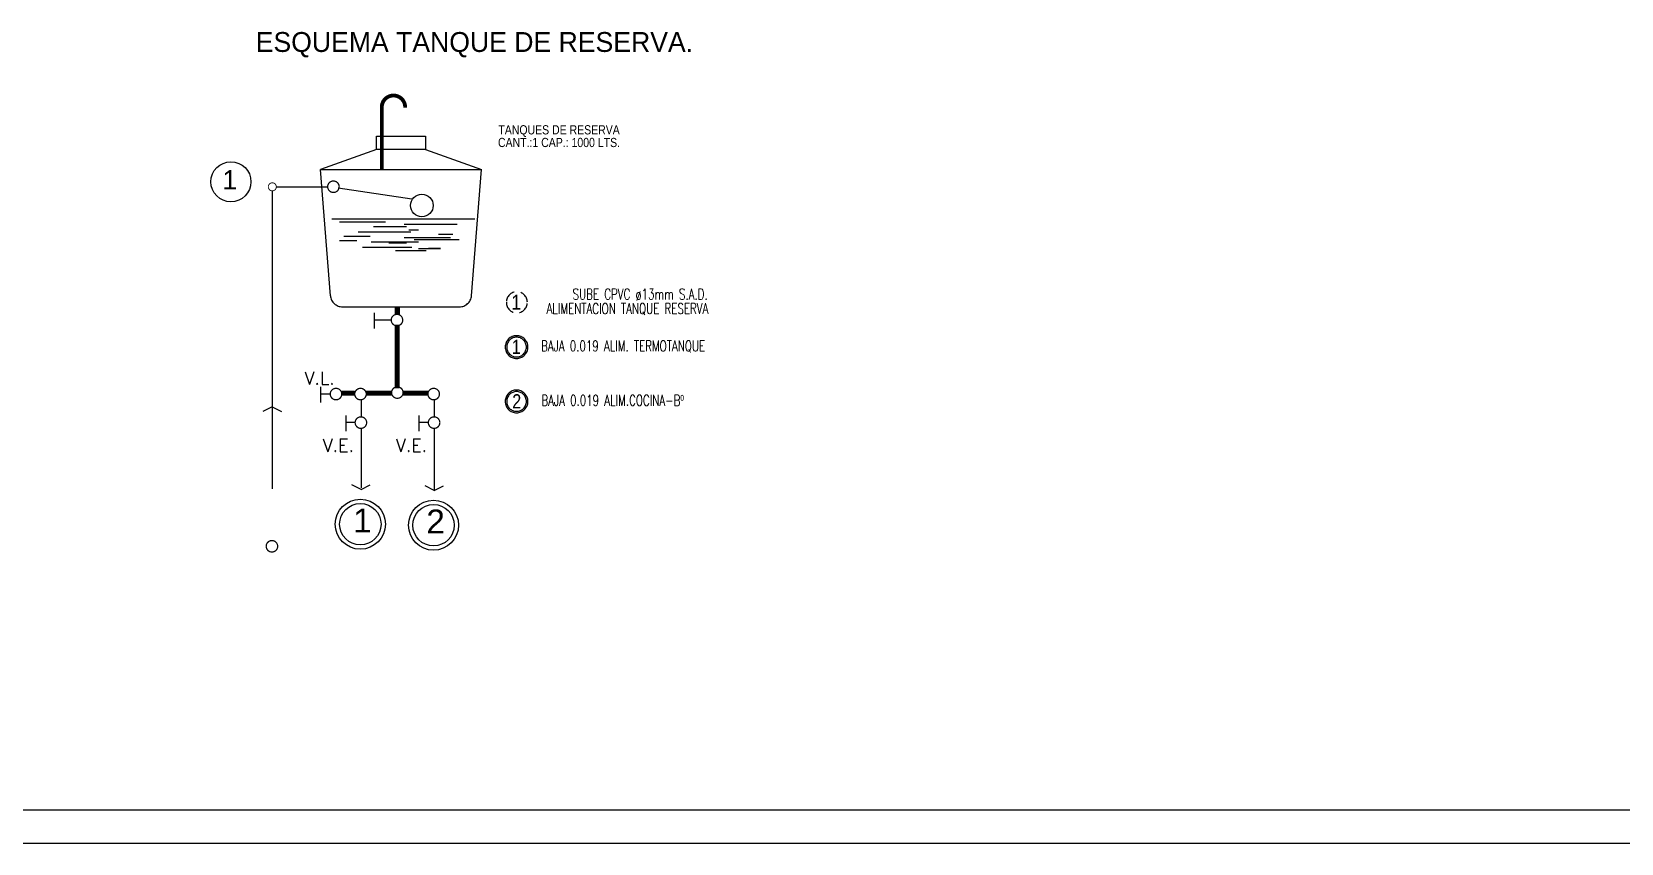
# Model space of a CAD drawing. Header units: millimetres. Extents: x 2439 to 2849, y 1282 to 1398.
# Drawn here: x 2730.49 to 2754.47, y 1326.29 to 1338.54 of the extents above; entities that cross this region are included whole.
import ezdxf

# ---------------------------------------------------------------- set-up
doc = ezdxf.new("R2010")
doc.units = ezdxf.units.MM
doc.linetypes.add('DASHED2', pattern=[0.375, 0.25, -0.125])
doc.linetypes.add('HIDDEN2', pattern=[4.7625, 3.175, -1.5875])
doc.styles.add('Arial', font='arial.ttf', dxfattribs={"height": 0.15})
doc.styles.add('CITYBLUEPRINT', font='romans.shx')
doc.styles.add('NARROW', font='ARIALN.TTF')
doc.styles.add('romanc', font='romanc.shx', dxfattribs={"height": 5})
doc.styles.add('ROMANS', font='romans.shx', dxfattribs={"width": 0.85})

msp = doc.modelspace()

# ---------------------------------------------------------------- linework, layer by layer
at = {"linetype": 'DASHED2', "ltscale": 18}
for p, q in [((2735.68874, 1336.96427), (2736.43111, 1336.96427)), ((2735.68874, 1336.76195), (2735.68874, 1336.96427)), ((2736.43111, 1336.96427), (2736.43111, 1336.76195)), ((2735.68874, 1336.76195), (2734.8466, 1336.45869)), ((2736.43111, 1336.76195), (2735.68874, 1336.76195)), ((2736.43111, 1336.76195), (2737.27325, 1336.45869)), ((2734.99604, 1334.55528), (2734.8466, 1336.45869)), ((2734.8466, 1336.45869), (2737.27325, 1336.45869)), ((2737.12381, 1334.55528), (2737.27325, 1336.45869)), ((2734.11671, 1336.13855), (2734.11671, 1335.99426)), ((2734.11671, 1336.13855), (2734.11671, 1330.87886)), ((2734.17972, 1336.19909), (2734.95425, 1336.19909)), ((2735.17835, 1334.38672), (2736.94149, 1334.38672)), ((2734.11671, 1332.87762), (2733.97819, 1332.8064)), ((2734.11671, 1332.87762), (2734.25524, 1332.8064)), ((2735.45717, 1332.5527), (2735.45717, 1331.6524)), ((2736.56141, 1332.5527), (2736.56141, 1331.61498)), ((2735.45717, 1331.63005), (2735.31864, 1331.70128)), ((2735.45717, 1331.63005), (2735.59569, 1331.70128)), ((2736.56141, 1331.61498), (2736.42288, 1331.6862)), ((2736.56141, 1331.61498), (2736.69994, 1331.6862))]:
    msp.add_line(p, q, dxfattribs=at)
for p, q in [((2735.11417, 1336.1825), (2736.22634, 1336.01662)), ((2735.13077, 1335.66827), (2735.82795, 1335.66827)), ((2736.11015, 1335.6351), (2736.90692, 1335.6351)), ((2735.13077, 1335.38628), (2735.39636, 1335.38628)), ((2735.19717, 1335.45263), (2735.59556, 1335.45263)), ((2735.41296, 1335.51898), (2736.20974, 1335.51898)), ((2735.61216, 1335.36969), (2736.32594, 1335.36969)), ((2735.64536, 1335.60192), (2736.14334, 1335.60192)), ((2736.11015, 1335.43604), (2736.80733, 1335.43604)), ((2736.17654, 1335.55216), (2736.32594, 1335.55216)), ((2736.25954, 1335.40286), (2736.94012, 1335.40286)), ((2736.62473, 1335.4858), (2736.84053, 1335.4858)), ((2735.47936, 1335.28675), (2736.22634, 1335.28675)), ((2735.87775, 1335.3531), (2736.14334, 1335.3531)), ((2735.97735, 1335.23698), (2736.44214, 1335.23698)), ((2736.32594, 1335.27016), (2736.65793, 1335.27016)), ((2736.65793, 1335.27016), (2736.47534, 1335.27016)), ((2773.33514, 1326.7896), (2699.31504, 1326.7896)), ((2698.81504, 1326.2896), (2773.83514, 1326.2896))]:
    msp.add_line(p, q)
at = {"linetype": 'Continuous'}
for p, q in [((2735.01458, 1335.71804), (2737.17252, 1335.71804)), ((2735.65988, 1334.05854), (2735.65988, 1334.29712)), ((2735.91305, 1334.18757), (2735.65988, 1334.18757)), ((2734.84906, 1332.94111), (2734.84906, 1333.17969)), ((2734.98622, 1333.07014), (2734.84906, 1333.07014)), ((2735.23162, 1332.51027), (2735.23162, 1332.74886)), ((2736.33586, 1332.51027), (2736.33586, 1332.74886)), ((2735.36878, 1332.6393), (2735.23162, 1332.6393)), ((2736.47302, 1332.6393), (2736.33586, 1332.6393))]:
    msp.add_line(p, q, dxfattribs=at)
at = {"ltscale": 0.1}
for p, q in [((2735.45717, 1332.98403), (2735.45717, 1332.72591)), ((2736.56141, 1332.98403), (2736.56141, 1332.72591))]:
    msp.add_line(p, q, dxfattribs=at)
at = {"linetype": 'Continuous', "const_width": 0.05775}
msp.add_lwpolyline([(2736.12311, 1337.39502, 1.03656157), (2735.77057, 1337.39421), (2735.77057, 1336.45869)], format="xyb", dxfattribs=at)
at = {"linetype": 'Continuous'}
for points, const_width in [([(2734.05845, 1336.19914, -1), (2734.17972, 1336.19914, -1)], 0.01347), ([(2734.95424, 1336.20028, 1), (2735.12749, 1336.20028, 1)], 0.01925), ([(2735.91305, 1334.18757, 1), (2736.0863, 1334.18757, 1)], 0.01925), ([(2734.99314, 1333.07029, 1), (2735.16639, 1333.07029, 1)], 0.01925), ([(2735.36263, 1333.07029, 1), (2735.53588, 1333.07029, 1)], 0.01925), ([(2735.91854, 1333.09297, 1), (2736.09179, 1333.09297, 1)], 0.01925), ([(2736.46687, 1333.07029, 1), (2736.64012, 1333.07029, 1)], 0.01925), ([(2735.36878, 1332.6393, 1), (2735.54203, 1332.6393, 1)], 0.01925), ([(2736.47302, 1332.6393, 1), (2736.64627, 1332.6393, 1)], 0.01925), ([(2734.02661, 1330.77235, 1), (2734.19986, 1330.77235, 1)], 0.01925)]:
    msp.add_lwpolyline(points, format="xyb", close=True, dxfattribs=dict(at, const_width=const_width))
at = {"linetype": 'Continuous', "const_width": 0.077}
for points in [[(2736.00481, 1334.38672), (2736.00481, 1334.27404)], [(2736.00148, 1333.15681), (2736.00148, 1334.11758)], [(2735.16532, 1333.08388), (2735.3637, 1333.08388)], [(2735.5348, 1333.08388), (2735.92024, 1333.08388)], [(2736.09134, 1333.08388), (2736.46794, 1333.08388)]]:
    msp.add_lwpolyline(points, dxfattribs=at)
at = {"linetype": 'Continuous'}
for centre, radius in [((2733.49408, 1336.27503), 0.30202), ((2735.447, 1331.10595), 0.37753), ((2735.447, 1331.10595), 0.31256), ((2736.55124, 1331.09088), 0.37753), ((2736.55124, 1331.09088), 0.31256)]:
    msp.add_circle(centre, radius, dxfattribs=at)
msp.add_circle((2736.37574, 1335.91709), 0.17081)
at = {"linetype": 'DASHED2', "ltscale": 18}
for centre, start, end in [((2735.17835, 1334.5696), 184.489157, 270), ((2736.94149, 1334.5696), 270, 355.510843)]:
    msp.add_arc(centre, 0.18287, start, end, dxfattribs=at)
at = {"linetype": 'HIDDEN2', "ltscale": 0.06}
for start, end in [(0, 180), (180, 0)]:
    msp.add_arc((2737.80833, 1334.45537), 0.15881, start, end, dxfattribs=at)
at = {"linetype": 'HIDDEN2', "ltscale": 0.35}
for centre, radius, start, end in [((2737.80358, 1333.78034), 0.17158, 0, 180), ((2737.80358, 1333.78034), 0.17158, 180, 0), ((2737.80358, 1333.78034), 0.14889, 0, 180), ((2737.80358, 1333.78034), 0.14889, 180, 0), ((2737.80358, 1332.95879), 0.17158, 0, 180), ((2737.80358, 1332.95879), 0.14889, 0, 180), ((2737.80358, 1332.95879), 0.17158, 180, 0), ((2737.80358, 1332.95879), 0.14889, 180, 0)]:
    msp.add_arc(centre, radius, start, end, dxfattribs=at)

# ---------------------------------------------------------------- texts
at = {"color": 7}
for s, height, style, p in [('TANQUES DE RESERVA ', 0.1383422, 'NARROW', (2737.52945, 1336.99035)), ('CANT.:1 CAP.: 1000 LTS.', 0.1383422, 'NARROW', (2737.52374, 1336.79928)), ('1', 0.28875, 'Arial', (2733.36589, 1336.16205)), ('1', 0.36094, 'Arial', (2735.33782, 1330.98128)), ('2', 0.36094, 'Arial', (2736.44206, 1330.96621))]:
    msp.add_text(s, height=height, dxfattribs=dict(at, style=style)).set_placement(p)
at = {"style": 'ROMANS', "width": 0.7}
for s, p in [('SUBE CPVC ø13mm S.A.D.', (2738.64956, 1334.49762)), ('ALIMENTACION TANQUE RESERVA', (2738.25579, 1334.28052)), ('BAJA 0.019 ALIM. TERMOTANQUE', (2738.17345, 1333.71568)), ('BAJA 0.019 ALIM.COCINA-Bº ', (2738.1786, 1332.89414))]:
    msp.add_text(s, height=0.1621197, dxfattribs=at).set_placement(p)
at = {"ltscale": 0.001, "style": 'NARROW'}
for s, height, p in [('1', 0.22777, (2737.72718, 1334.34403)), ('1', 0.21353, (2737.731, 1333.67596)), ('2', 0.21353, (2737.7384, 1332.85441))]:
    msp.add_text(s, height=height, dxfattribs=at).set_placement(p)
at = {"style": 'CITYBLUEPRINT'}
for s, p in [('V.L.', (2734.60643, 1333.21338)), ('V.E.', (2734.88045, 1332.20029)), ('V.E.', (2735.98469, 1332.20029))]:
    msp.add_text(s, height=0.192499, dxfattribs=at).set_placement(p)
at = {"linetype": 'ByBlock', "insert": (2733.86869, 1338.53523), "char_height": 0.3, "width": 157.9627783, "attachment_point": 1, "style": 'romanc'}
msp.add_mtext('{\\fPlay|b0|i0|c0|p34;ESQUEMA TANQUE DE RESERVA.}', dxfattribs=at)

doc.saveas('drawing.dxf')
